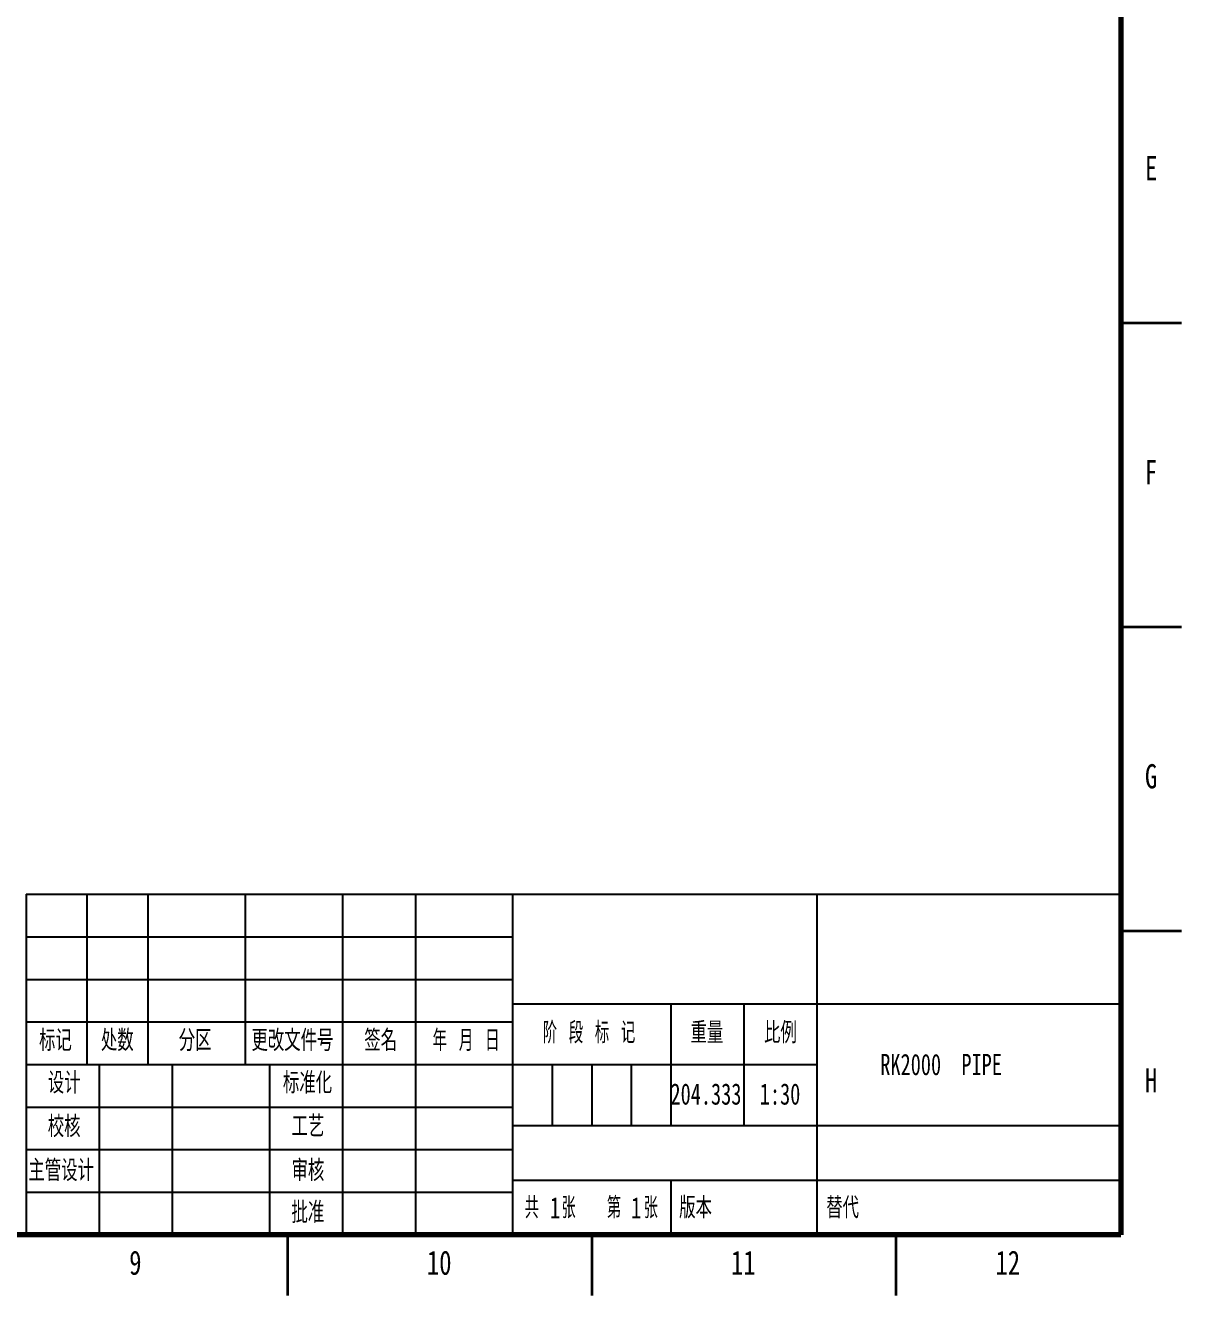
# Model space of a CAD drawing. Header units: millimetres. Extents: x 0 to 594, y 0 to 420.
# Drawn here: x 403.9 to 594, y 0 to 208.9 of the extents above; entities that cross this region are included whole.
import ezdxf

# ---------------------------------------------------------------- set-up
doc = ezdxf.new("R2010")
doc.units = ezdxf.units.MM
for name, color, linetype in [('10', 7, 'Continuous'), ('5', 7, 'Continuous'), ('SLD-0', 7, 'Continuous')]:
    doc.layers.add(name, color=color, linetype=linetype)
doc.styles.add('SLDTEXTSTYLE0', font='TXT', dxfattribs={"width": 0.7})
doc.styles.add('SLDTEXTSTYLE1', font='TXT', dxfattribs={"width": 0.75})
doc.styles.add('SLDTEXTSTYLE2', font='TXT', dxfattribs={"width": 0.7, "bigfont": 'bigfont'})
doc.styles.add('SLDTEXTSTYLE3', font='TXT', dxfattribs={"width": 0.6, "bigfont": 'bigfont'})
doc.styles.add('SLDTEXTSTYLE4', font='TXT', dxfattribs={"width": 0.614286, "bigfont": 'bigfont'})
doc.styles.add('SLDTEXTSTYLE5', font='TXT', dxfattribs={"width": 0.62, "bigfont": 'bigfont'})

msp = doc.modelspace()

# ---------------------------------------------------------------- linework, layer by layer
at = {"color": 7, "linetype": 'Continuous', "lineweight": 70}
for p, q in [((584, 410), (584, 10)), ((584, 10), (10, 10))]:
    msp.add_line(p, q, dxfattribs=at)
at = {"color": 7, "linetype": 'Continuous', "lineweight": 35}
for p, q in [((584, 160), (594, 160)), ((584, 110), (594, 110)), ((584, 60), (594, 60)), ((447, 10), (447, 0)), ((497, 10), (497, 0)), ((547, 10), (547, 0))]:
    msp.add_line(p, q, dxfattribs=at)
at = {"layer": '10', "color": 7, "lineweight": 25}
for p, q in [((414, 66), (414, 38)), ((424, 66), (424, 38)), ((440, 66), (440, 38)), ((456, 66), (456, 10)), ((468, 66), (468, 10)), ((484, 66), (484, 10)), ((534, 66), (534, 38)), ((484, 48), (584, 48)), ((509.9862, 48), (509.9862, 28)), ((522, 48), (522, 28)), ((404, 45), (484, 45)), ((404, 38), (534, 38)), ((416, 38), (416, 10)), ((428, 38), (428, 10)), ((444, 38), (444, 10)), ((534, 38), (534, 10)), ((404, 31), (484, 31)), ((484, 28), (584, 28)), ((404, 24), (484, 24)), ((484, 19), (584, 19)), ((404, 17), (484, 17))]:
    msp.add_line(p, q, dxfattribs=at)
at = {"layer": '10', "color": 7}
for p, q in [((404, 59), (484, 59)), ((404, 52), (484, 52))]:
    msp.add_line(p, q, dxfattribs=at)
at = {"layer": '5', "color": 7, "lineweight": 25}
for q in [(584, 66), (404, 10)]:
    msp.add_line((404, 66), q, dxfattribs=at)
at = {"layer": 'SLD-0'}
for p, q in [((490.5, 38), (490.5, 28)), ((497, 38), (497, 28)), ((503.5, 38), (503.5, 28))]:
    msp.add_line(p, q, dxfattribs=at)
at = {"layer": 'SLD-0', "lineweight": 25}
msp.add_line((509.9862, 19), (509.9862, 10), dxfattribs=at)

# ---------------------------------------------------------------- texts
at = {"color": 7, "linetype": 'Continuous', "lineweight": 0, "attachment_point": 2, "style": 'SLDTEXTSTYLE1'}
for s, insert, char_height in [('E', (589.0078, 187.3979), 3.9687), ('F', (588.9577, 137.3979), 3.9687), ('G', (588.9867, 87.3979), 3.9687), ('H', (588.9904, 37.3979), 3.9687), ('9', (421.96, 7.3979), 3.9687), ('10', (471.9201, 7.3979), 3.96875), ('11', (521.9201, 7.3979), 3.96875), ('12', (565.4201, 7.3979), 3.96875)]:
    msp.add_mtext(s, dxfattribs=dict(at, insert=insert, char_height=char_height))
at = {"layer": '10', "char_height": 3.5}
for s, insert, attachment_point, style in [('标记', (408.8158, 43.7166), 2, 'SLDTEXTSTYLE2'), ('处\\M+19094', (418.987, 43.7166), 2, 'SLDTEXTSTYLE2'), ('\\M+195AA\\M+18BE6', (431.7845, 43.7166), 2, 'SLDTEXTSTYLE2'), ('\\M+18D58\\M+189FC\\M+195B6\\M+18C8F\\M+18D86', (447.783, 43.7166), 2, 'SLDTEXTSTYLE2'), ('签\\M+196BC', (462.2896, 43.7166), 2, 'SLDTEXTSTYLE2'), ('\\M+1944E \\M+18C8E \\M+193FA', (476.3413, 43.7166), 2, 'SLDTEXTSTYLE5'), ('阶 \\M+19269 标 记', (496.5492, 44.9941), 2, 'SLDTEXTSTYLE4'), ('\\M+18F64\\M+197CA', (515.9486, 44.9941), 2, 'SLDTEXTSTYLE2'), ('\\M+194E4\\M+197E1', (528.0347, 44.9941), 2, 'SLDTEXTSTYLE2'), ('RK2000  PIPE', (544.4558, 39.7593), 1, 'SLDTEXTSTYLE0'), ('设计', (410.2573, 36.7343), 2, 'SLDTEXTSTYLE2'), ('标\\M+18F79\\M+189BB', (450.2651, 36.7343), 2, 'SLDTEXTSTYLE2'), ('204.333', (515.786, 34.9049), 2, 'SLDTEXTSTYLE0'), ('1:30', (527.9712, 34.9049), 2, 'SLDTEXTSTYLE0'), ('\\M+18D5A\\M+18A6A', (410.246, 29.5561), 2, 'SLDTEXTSTYLE2'), ('\\M+18D48艺', (450.3292, 29.5985), 2, 'SLDTEXTSTYLE2'), ('\\M+18EE5\\M+18AC7设计', (409.7584, 22.3301), 2, 'SLDTEXTSTYLE2'), ('审\\M+18A6A', (450.3283, 22.3301), 2, 'SLDTEXTSTYLE2'), ('\\M+194E1\\M+18F79', (450.3183, 15.4411), 2, 'SLDTEXTSTYLE2'), ('\\M+18BA4  张', (490.177, 16.201), 2, 'SLDTEXTSTYLE3'), ('1', (490.1423, 16.201), 1, 'SLDTEXTSTYLE0'), ('\\M+191E6  张', (503.6951, 16.201), 2, 'SLDTEXTSTYLE3'), ('1', (503.4795, 16.201), 1, 'SLDTEXTSTYLE0'), ('\\M+194C5\\M+1967B', (514.0745, 16.201), 2, 'SLDTEXTSTYLE2')]:
    msp.add_mtext(s, dxfattribs=dict(at, insert=insert, attachment_point=attachment_point, style=style))
at = {"layer": 'SLD-0', "insert": (535.5609, 16.201), "char_height": 3.5, "attachment_point": 1, "style": 'SLDTEXTSTYLE2'}
msp.add_mtext('\\M+191D6\\M+191E3', dxfattribs=at)

doc.saveas('drawing.dxf')
